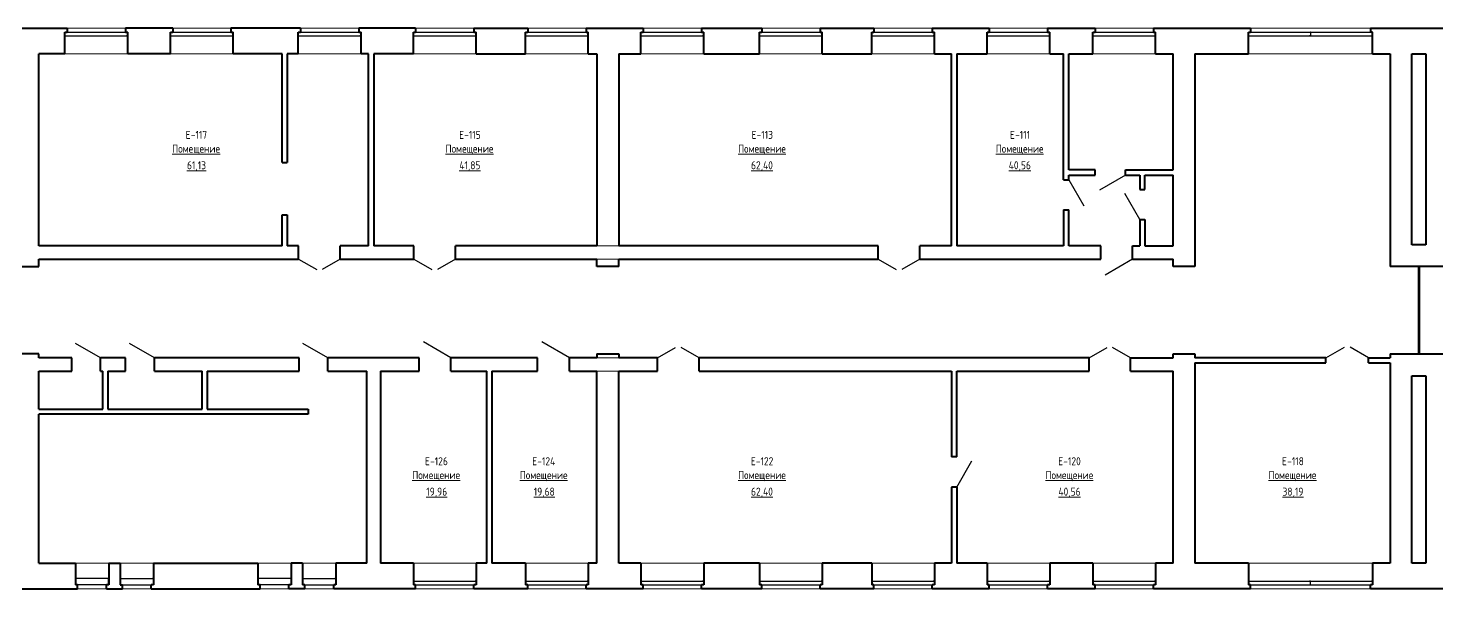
# Model space of a CAD drawing. Header units: millimetres. Extents: x -24 to 373619, y 275 to 149465.
# Drawn here: x 274199 to 318209, y 65095 to 82615 of the extents above; entities that cross this region are included whole.
import ezdxf

# ---------------------------------------------------------------- set-up
doc = ezdxf.new("R2010")
doc.units = ezdxf.units.MM
for name, color, linetype, lineweight in [('Двери', 7, 'Continuous', 18), ('Каркас_Импост', 7, 'Continuous', 30), ('Марки помещений', 7, 'Continuous', 18), ('Окна', 7, 'Continuous', 18), ('Остекление', 7, 'Continuous', 30), ('Панель', 7, 'Continuous', 30), ('Стены', 7, 'Continuous', 18), ('Стены разрез', 7, 'Continuous', 40)]:
    doc.layers.add(name, color=color, linetype=linetype, lineweight=lineweight)
doc.styles.add('GOST Common_1', font='GOST Common.ttf', dxfattribs={"width": 0.9, "height": 250})

# ---------------------------------------------------------------- blocks, each defined once
blk = doc.blocks.new('AC_Дверь_Однопольная_ДеревяннаяВнутренняя_ГОСТ6629-88 - 860х2080h-580184-001_Весь этаж')
at = {"layer": 'Панель'}
blk.add_line((-450, -210), (329, -660), dxfattribs=at)
blk = doc.blocks.new('AC_Дверь_Двупольная_ДеревяннаяВнутренняя_филенчатая_с_верхом - 1260х2080-580178-001_Весь этаж')
at = {"layer": 'Панель'}
for p, q in [((-650, -210), (-87, -535)), ((650, -210), (87, -535))]:
    blk.add_line(p, q, dxfattribs=at)
blk = doc.blocks.new('ИРНИТУ_Дверь_Однопольная_ДеревяннаяВнутренняя_филенчатая - 950х3000_c верхней филенкой_-1363566-001_Весь этаж')
at = {"layer": 'Панель'}
blk.add_line((-495, -210), (362, -705), dxfattribs=at)
blk = doc.blocks.new('ИРНИТУ_Дверь_Однопольная_ДеревяннаяВнутренняя_филенчатая - 950х3000_c верхней филенкой_-1341336-001_Весь этаж')
at = {"layer": 'Панель'}
blk.add_line((-495, 210), (362, 705), dxfattribs=at)
blk = doc.blocks.new('ИРНИТУ_Дверь_Однопольная_ДеревяннаяВнутренняя_филенчатая - 900х2080 без верха-1341272-001_Весь этаж')
at = {"layer": 'Панель'}
blk.add_line((-470, -80), (344, -550), dxfattribs=at)
blk = doc.blocks.new('AC_Дверь_Двупольная_ДеревяннаяВнутренняя_филенчатая - 1300х2250 _без верхней филенки_-1363697-001_Весь этаж')
at = {"layer": 'Панель'}
for p, q in [((-670, -80), (-90, -415)), ((670, -80), (90, -415))]:
    blk.add_line(p, q, dxfattribs=at)
blk = doc.blocks.new('ИРНИТУ_Дверь_Однопольная_ДеревяннаяВнутренняя_филенчатая - 900х2080 без верха-1341261-001_Весь этаж')
at = {"layer": 'Панель'}
blk.add_line((-470, 80), (344, 550), dxfattribs=at)
blk = doc.blocks.new('ИРНИТУ-Окно-ГОСТ23166-99_4_2_Створки - 1920 x 2350-580180-001_Весь этаж')
at = {"layer": 'Каркас_Импост'}
for p, q in [((-1018.1, 280), (941.9, 280)), ((-1018.1, 280), (-1018.1, 160)), ((-1018.1, 280), (-983.1, 280)), ((-1018.1, 160), (941.9, 160)), ((-1018.1, 160), (-983.1, 160)), ((941.9, 280), (906.9, 280)), ((941.9, 160), (906.9, 160)), ((941.9, 280), (941.9, 160))]:
    blk.add_line(p, q, dxfattribs=at)
blk = doc.blocks.new('ИРНИТУ-Окно-ГОСТ23166-99_4_2_Створки - 1920 x 2350-678668-001_Весь этаж')
at = {"layer": 'Каркас_Импост'}
for p, q in [((-1008.1, 280), (931.9, 280)), ((-1008.1, 280), (-1008.1, 160)), ((-1008.1, 280), (-993.1, 280)), ((-1008.1, 160), (931.9, 160)), ((-1008.1, 160), (-973.1, 160)), ((931.9, 280), (896.9, 280)), ((931.9, 160), (896.9, 160)), ((931.9, 280), (931.9, 160))]:
    blk.add_line(p, q, dxfattribs=at)
blk = doc.blocks.new('ИРНИТУ-Окно-ГОСТ23166-99_4_2_Створки - 1920 x 2350-678665-001_Весь этаж')
at = {"layer": 'Каркас_Импост'}
for p, q in [((-1008.1, 280), (931.9, 280)), ((-1008.1, 280), (-1008.1, 160)), ((-1008.1, 280), (-973.1, 280)), ((-1008.1, 160), (931.9, 160)), ((-1008.1, 160), (-973.1, 160)), ((931.9, 160), (896.9, 160)), ((931.9, 280), (916.9, 280)), ((931.9, 280), (931.9, 160))]:
    blk.add_line(p, q, dxfattribs=at)
blk = doc.blocks.new('ИРНИТУ-Окно-ГОСТ23166-99_4_2_Створки - 1920 x 2350-678678-001_Весь этаж')
at = {"layer": 'Каркас_Импост'}
for p, q in [((-1018.1, -160), (941.9, -160)), ((-1018.1, -280), (-1018.1, -160)), ((-1018.1, -160), (-983.1, -160)), ((-1018.1, -280), (941.9, -280)), ((-1018.1, -280), (-983.1, -280)), ((941.9, -160), (906.9, -160)), ((941.9, -280), (906.9, -280)), ((941.9, -280), (941.9, -160))]:
    blk.add_line(p, q, dxfattribs=at)
blk = doc.blocks.new('ИРНИТУ-Окно-ГОСТ23166-99_4_2_Створки - 1920 x 2350-678674-001_Весь этаж')
at = {"layer": 'Каркас_Импост'}
for p, q in [((-1008.1, -160), (931.9, -160)), ((-1008.1, -280), (-1008.1, -160)), ((-1008.1, -160), (-973.1, -160)), ((-1008.1, -280), (931.9, -280)), ((-1008.1, -280), (-993.1, -280)), ((931.9, -160), (896.9, -160)), ((931.9, -280), (896.9, -280)), ((931.9, -280), (931.9, -160))]:
    blk.add_line(p, q, dxfattribs=at)
blk = doc.blocks.new('ИРНИТУ-Окно-ГОСТ23166-99_4_2_Створки - 1920 x 2350-678676-001_Весь этаж')
at = {"layer": 'Каркас_Импост'}
for p, q in [((-1008.1, -160), (931.9, -160)), ((-1008.1, -280), (-1008.1, -160)), ((-1008.1, -160), (-973.1, -160)), ((-1008.1, -280), (931.9, -280)), ((-1008.1, -280), (-973.1, -280)), ((931.9, -160), (896.9, -160)), ((931.9, -280), (916.9, -280)), ((931.9, -280), (931.9, -160))]:
    blk.add_line(p, q, dxfattribs=at)
blk = doc.blocks.new('ИРНИТУ-Окно-ГОСТ23166-99_2_1_Створка - 1000 x 1800-942858-001_Весь этаж')
at = {"layer": 'Каркас_Импост'}
for p, q in [((-1018.1, 280), (21.9, 280)), ((-1018.1, 280), (-1018.1, 80)), ((-1018.1, 280), (-983.1, 280)), ((-1018.1, 80), (21.9, 80)), ((-1018.1, 80), (-983.1, 80)), ((21.9, 280), (-13.1, 280)), ((21.9, 80), (-13.1, 80)), ((21.9, 280), (21.9, 80))]:
    blk.add_line(p, q, dxfattribs=at)
blk = doc.blocks.new('ИРНИТУ-Окно-ГОСТ23166-99_2_1_Створка - 1000 x 1800-942860-001_Весь этаж')
at = {"layer": 'Каркас_Импост'}
for p, q in [((-1018.1, -80), (21.9, -80)), ((-1018.1, -280), (-1018.1, -80)), ((-1018.1, -80), (-983.1, -80)), ((-1018.1, -280), (21.9, -280)), ((-1018.1, -280), (-983.1, -280)), ((21.9, -80), (-13.1, -80)), ((21.9, -280), (-13.1, -280)), ((21.9, -280), (21.9, -80))]:
    blk.add_line(p, q, dxfattribs=at)
blk = doc.blocks.new('Противодымная перегородка Тип2 - Противодымная перегородка Тип2-1281236-001_Весь этаж')
at = {"layer": 'Каркас_Импост'}
for p, q in [((-1264, 25), (-1364, 25)), ((-1364, 25), (-1364, -25)), ((-1264, 10), (-1264, 25)), ((-1154, 25), (-1254, 25)), ((-1254, 25), (-1254, 10)), ((-1154, 10), (-1154, 25)), ((-5, 25), (-105, 25)), ((-105, 25), (-105, 10)), ((-5, -25), (-5, 25)), ((105, 25), (5, 25)), ((5, 25), (5, -25)), ((105, 10), (105, 25)), ((1254, 25), (1154, 25)), ((1154, 25), (1154, 10)), ((1254, 10), (1254, 25)), ((1364, 25), (1264, 25)), ((1264, 25), (1264, 10)), ((1364, -25), (1364, 25)), ((-1364, -25), (-1264, -25)), ((-1264, -25), (-1264, -10)), ((-1254, -10), (-1254, -25)), ((-1254, -25), (-1154, -25)), ((-1154, -25), (-1154, -10)), ((-105, -10), (-105, -25)), ((-105, -25), (-5, -25)), ((5, -25), (105, -25)), ((105, -25), (105, -10)), ((1154, -10), (1154, -25)), ((1154, -25), (1254, -25)), ((1254, -25), (1254, -10)), ((1264, -10), (1264, -25)), ((1264, -25), (1364, -25))]:
    blk.add_line(p, q, dxfattribs=at)
at = {"layer": 'Каркас_Импост', "lineweight": 18}
for p, q in [((-1154, 25), (-105, 25)), ((105, 25), (1154, 25)), ((-105, -25), (-1154, -25)), ((1154, -25), (105, -25))]:
    blk.add_line(p, q, dxfattribs=at)
at = {"layer": 'Остекление', "lineweight": 18}
for p, q in [((-1264, 10), (-50, 10)), ((-1264, 10), (-1264, -10)), ((-50, -10), (-50, 10)), ((50, 10), (1264, 10)), ((50, 10), (50, -10)), ((1264, -10), (1264, 10)), ((-50, -10), (-1264, -10)), ((1264, -10), (50, -10))]:
    blk.add_line(p, q, dxfattribs=at)

msp = doc.modelspace()

# ---------------------------------------------------------------- linework, layer by layer
at = {"layer": 'Стены'}
for p, q in [((275418, 82615), (277238, 82615)), ((278713, 82615), (280533, 82615)), ((282708, 82615), (284528, 82615)), ((286303, 82615), (288123, 82615)), ((289808, 82615), (291628, 82615)), ((293413, 82615), (295233, 82615)), ((297118, 82615), (298938, 82615)), ((300623, 82615), (302443, 82615)), ((304227, 82615), (306047, 82615)), ((307532, 82615), (309352, 82615)), ((312392, 82615), (316132, 82615)), ((277308, 81815), (275348, 81815)), ((280603, 81815), (278643, 81815)), ((284598, 81815), (282638, 81815)), ((288193, 81815), (286233, 81815)), ((291698, 81815), (289738, 81815)), ((295303, 81815), (293343, 81815)), ((299008, 81815), (297048, 81815)), ((302513, 81815), (300553, 81815)), ((306117, 81815), (304157, 81815)), ((309422, 81815), (307462, 81815)), ((316202, 81815), (312322, 81815)), ((292649, 75815), (291969, 75815)), ((291969, 75395), (292649, 75395)), ((292649, 72315), (291969, 72315)), ((291969, 71895), (292649, 71895)), ((275674, 65895), (276714, 65895)), ((277074, 65895), (278114, 65895)), ((281374, 65895), (282414, 65895)), ((282774, 65895), (283814, 65895)), ((286233, 65895), (288193, 65895)), ((289738, 65895), (291698, 65895)), ((293343, 65895), (295303, 65895)), ((297048, 65895), (299008, 65895)), ((300553, 65895), (302513, 65895)), ((304157, 65895), (306117, 65895)), ((307462, 65895), (309422, 65895)), ((312322, 65895), (316202, 65895)), ((276644, 65095), (275744, 65095)), ((278044, 65095), (277144, 65095)), ((282344, 65095), (281444, 65095)), ((283744, 65095), (282844, 65095)), ((288123, 65095), (286303, 65095)), ((291628, 65095), (289808, 65095)), ((295233, 65095), (293413, 65095)), ((298938, 65095), (297118, 65095)), ((302443, 65095), (300623, 65095)), ((306047, 65095), (304227, 65095)), ((309352, 65095), (307532, 65095)), ((316132, 65095), (312392, 65095))]:
    msp.add_line(p, q, dxfattribs=at)
at = {"layer": 'Стены разрез'}
for p, q in [((273529, 82615), (275418, 82615)), ((275348, 82495), (275418, 82495)), ((275348, 81815), (275348, 82495)), ((275418, 82615), (275418, 82495)), ((278713, 82615), (277238, 82615)), ((277238, 82615), (277238, 82495)), ((277238, 82495), (277308, 82495)), ((277308, 81815), (277308, 82495)), ((278643, 82495), (278713, 82495)), ((278643, 81815), (278643, 82495)), ((278713, 82615), (278713, 82495)), ((282708, 82615), (280533, 82615)), ((280533, 82615), (280533, 82495)), ((280533, 82495), (280603, 82495)), ((280603, 81815), (280603, 82495)), ((282638, 82495), (282708, 82495)), ((282638, 81815), (282638, 82495)), ((282708, 82615), (282708, 82495)), ((286303, 82615), (284528, 82615)), ((284528, 82615), (284528, 82495)), ((284528, 82495), (284598, 82495)), ((284598, 81815), (284598, 82495)), ((286233, 82495), (286303, 82495)), ((286233, 81815), (286233, 82495)), ((286303, 82615), (286303, 82495)), ((288123, 82615), (289808, 82615)), ((288123, 82615), (288123, 82495)), ((288123, 82495), (288193, 82495)), ((288193, 81815), (288193, 82495)), ((289738, 82495), (289808, 82495)), ((289738, 81815), (289738, 82495)), ((289808, 82615), (289808, 82495)), ((291628, 82615), (293413, 82615)), ((291628, 82615), (291628, 82495)), ((291628, 82495), (291698, 82495)), ((291698, 81815), (291698, 82495)), ((293343, 82495), (293413, 82495)), ((293343, 81815), (293343, 82495)), ((293413, 82615), (293413, 82495)), ((295233, 82615), (297118, 82615)), ((295233, 82615), (295233, 82495)), ((295233, 82495), (295303, 82495)), ((295303, 81815), (295303, 82495)), ((297048, 82495), (297118, 82495)), ((297048, 81815), (297048, 82495)), ((297118, 82615), (297118, 82495)), ((298938, 82615), (300623, 82615)), ((298938, 82615), (298938, 82495)), ((298938, 82495), (299008, 82495)), ((299008, 81815), (299008, 82495)), ((300553, 82495), (300623, 82495)), ((300553, 81815), (300553, 82495)), ((300623, 82615), (300623, 82495)), ((302443, 82615), (304227, 82615)), ((302443, 82615), (302443, 82495)), ((302443, 82495), (302513, 82495)), ((302513, 81815), (302513, 82495)), ((304157, 82495), (304227, 82495)), ((304157, 81815), (304157, 82495)), ((304227, 82615), (304227, 82495)), ((306047, 82615), (307532, 82615)), ((306047, 82615), (306047, 82495)), ((306047, 82495), (306117, 82495)), ((306117, 81815), (306117, 82495)), ((307462, 82495), (307532, 82495)), ((307462, 81815), (307462, 82495)), ((307532, 82615), (307532, 82495)), ((309352, 82615), (312392, 82615)), ((309352, 82615), (309352, 82495)), ((309352, 82495), (309422, 82495)), ((309422, 81815), (309422, 82495)), ((312322, 82495), (312392, 82495)), ((312322, 81815), (312322, 82495)), ((312392, 82615), (312392, 82495)), ((316132, 82615), (319137, 82615)), ((316132, 82615), (316132, 82495)), ((316202, 82495), (316132, 82495)), ((316202, 81815), (316202, 82495)), ((274529, 75815), (274529, 81815)), ((275348, 81815), (274529, 81815)), ((278643, 81815), (277308, 81815)), ((282131, 81815), (280603, 81815)), ((282131, 78415), (282131, 81815)), ((282638, 81815), (282291, 81815)), ((282291, 81815), (282291, 78415)), ((284833, 81815), (284598, 81815)), ((284833, 75815), (284833, 81815)), ((286233, 81815), (284993, 81815)), ((284993, 81815), (284993, 75815)), ((288193, 81815), (289738, 81815)), ((291698, 81815), (291969, 81815)), ((291969, 81815), (291969, 75815)), ((292649, 81815), (293343, 81815)), ((292649, 81815), (292649, 75815)), ((295303, 81815), (297048, 81815)), ((299008, 81815), (300553, 81815)), ((302513, 81815), (303049, 81815)), ((303049, 75815), (303049, 81815)), ((303209, 81815), (304157, 81815)), ((303209, 81815), (303209, 75815)), ((306117, 81815), (306549, 81815)), ((306549, 77875), (306549, 81815)), ((306709, 81815), (307462, 81815)), ((306709, 78185), (306709, 81815)), ((309422, 81815), (309969, 81815)), ((309969, 78185), (309969, 81815)), ((310649, 81815), (312322, 81815)), ((310649, 81815), (310649, 75164)), ((316202, 81815), (316749, 81815)), ((316749, 81815), (316749, 75164)), ((317429, 81815), (317869, 81815)), ((317429, 75844), (317429, 81815)), ((317869, 81815), (317869, 75844)), ((282131, 78415), (282291, 78415)), ((307539, 78185), (306709, 78185)), ((306709, 77875), (306709, 78025)), ((306709, 78025), (307539, 78025)), ((307539, 78025), (307539, 78185)), ((308479, 78185), (309969, 78185)), ((308479, 78025), (308479, 78185)), ((308479, 78025), (308929, 78025)), ((308929, 78025), (308929, 77575)), ((309089, 78025), (309969, 78025)), ((309089, 77575), (309089, 78025)), ((309969, 75815), (309969, 78025)), ((306549, 77875), (306709, 77875)), ((308929, 77575), (309089, 77575)), ((282131, 75815), (282131, 76784)), ((282131, 76784), (282291, 76784)), ((282291, 76784), (282291, 75815)), ((306549, 76935), (306549, 75815)), ((306549, 76935), (306709, 76935)), ((306709, 75815), (306709, 76935)), ((308929, 76635), (308929, 75815)), ((308929, 76635), (309089, 76635)), ((309089, 76635), (309089, 75815)), ((282131, 75815), (274529, 75815)), ((282649, 75815), (282291, 75815)), ((282649, 75395), (282649, 75815)), ((284833, 75815), (283949, 75815)), ((283949, 75395), (283949, 75815)), ((286249, 75815), (284993, 75815)), ((286249, 75395), (286249, 75815)), ((291969, 75815), (287549, 75815)), ((287549, 75395), (287549, 75815)), ((300759, 75815), (292649, 75815)), ((300759, 75395), (300759, 75815)), ((303049, 75815), (302059, 75815)), ((302059, 75395), (302059, 75815)), ((306549, 75815), (303209, 75815)), ((307714, 75815), (306709, 75815)), ((307714, 75395), (307714, 75815)), ((308704, 75815), (308929, 75815)), ((308704, 75395), (308704, 75815)), ((309089, 75815), (309969, 75815)), ((317869, 75844), (317429, 75844)), ((274529, 75164), (274529, 75395)), ((274529, 75395), (282649, 75395)), ((283949, 75395), (286249, 75395)), ((287549, 75395), (291969, 75395)), ((291969, 75164), (291969, 75395)), ((292649, 75395), (300759, 75395)), ((292649, 75164), (292649, 75395)), ((302059, 75395), (307714, 75395)), ((308704, 75395), (309969, 75395)), ((309969, 75164), (309969, 75395)), ((272709, 75164), (274529, 75164)), ((292649, 75164), (291969, 75164)), ((310649, 75164), (309969, 75164)), ((318549, 75164), (316749, 75164)), ((274529, 72436), (272729, 72436)), ((274529, 72315), (274529, 72436)), ((275561, 72315), (274529, 72315)), ((275561, 71895), (275561, 72315)), ((277241, 72315), (276461, 72315)), ((276461, 71895), (276461, 72315)), ((277241, 71895), (277241, 72315)), ((282661, 72315), (278141, 72315)), ((278141, 71895), (278141, 72315)), ((282661, 71895), (282661, 72315)), ((286416, 72315), (283561, 72315)), ((283561, 71895), (283561, 72315)), ((286416, 71895), (286416, 72315)), ((290116, 72315), (287406, 72315)), ((287406, 71895), (287406, 72315)), ((290116, 71895), (290116, 72315)), ((291969, 72315), (291106, 72315)), ((291106, 71895), (291106, 72315)), ((291969, 72436), (291969, 72315)), ((291969, 72436), (292649, 72436)), ((292649, 72436), (292649, 72315)), ((293861, 72315), (292649, 72315)), ((293861, 71895), (293861, 72315)), ((307343, 72315), (295161, 72315)), ((295161, 71895), (295161, 72315)), ((307343, 71895), (307343, 72315)), ((308643, 72315), (309969, 72315)), ((308643, 71895), (308643, 72315)), ((309969, 72315), (309969, 72436)), ((309969, 72436), (310649, 72436)), ((310649, 72436), (310649, 72315)), ((314739, 72315), (310649, 72315)), ((314739, 72155), (314739, 72315)), ((316079, 72315), (316749, 72315)), ((316079, 72155), (316079, 72315)), ((316749, 72436), (318549, 72436)), ((316749, 72436), (316749, 72315)), ((274529, 70714), (274529, 71895)), ((274529, 71895), (275561, 71895)), ((276461, 71895), (276531, 71895)), ((276531, 70714), (276531, 71895)), ((276691, 71895), (277241, 71895)), ((276691, 71895), (276691, 70714)), ((278141, 71895), (279631, 71895)), ((279631, 70714), (279631, 71895)), ((279791, 71895), (282661, 71895)), ((279791, 71895), (279791, 70714)), ((283561, 71895), (284781, 71895)), ((284781, 65895), (284781, 71895)), ((285201, 71895), (286416, 71895)), ((285201, 71895), (285201, 65895)), ((287406, 71895), (288529, 71895)), ((288529, 65895), (288529, 71895)), ((288689, 71895), (290116, 71895)), ((288689, 71895), (288689, 65895)), ((291106, 71895), (291969, 71895)), ((291969, 65895), (291969, 71895)), ((292649, 71895), (293861, 71895)), ((292649, 65895), (292649, 71895)), ((295161, 71895), (303049, 71895)), ((303049, 71895), (303049, 69216)), ((303209, 71895), (307343, 71895)), ((303209, 69216), (303209, 71895)), ((308643, 71895), (309969, 71895)), ((309969, 65895), (309969, 71895)), ((310649, 72155), (310649, 65895)), ((310649, 72155), (314739, 72155)), ((316079, 72155), (316749, 72155)), ((316749, 72155), (316749, 65895)), ((317429, 65895), (317429, 71756)), ((317429, 71756), (317869, 71756)), ((317869, 71756), (317869, 65895)), ((274529, 70714), (276531, 70714)), ((274529, 65895), (274529, 70554)), ((282951, 70554), (274529, 70554)), ((276691, 70714), (279631, 70714)), ((279791, 70714), (282951, 70714)), ((282951, 70714), (282951, 70554)), ((303209, 69216), (303049, 69216)), ((303049, 68276), (303049, 65895)), ((303209, 68276), (303049, 68276)), ((303209, 68276), (303209, 65895)), ((274529, 65895), (275674, 65895)), ((275674, 65895), (275674, 65215)), ((276714, 65895), (277074, 65895)), ((276714, 65895), (276714, 65215)), ((277074, 65895), (277074, 65215)), ((278114, 65895), (281374, 65895)), ((278114, 65895), (278114, 65215)), ((281374, 65895), (281374, 65215)), ((282774, 65895), (282414, 65895)), ((282414, 65895), (282414, 65215)), ((282774, 65895), (282774, 65215)), ((284781, 65895), (283814, 65895)), ((283814, 65895), (283814, 65215)), ((286233, 65895), (285201, 65895)), ((286233, 65895), (286233, 65215)), ((288529, 65895), (288193, 65895)), ((288193, 65895), (288193, 65215)), ((289738, 65895), (288689, 65895)), ((289738, 65895), (289738, 65215)), ((291969, 65895), (291698, 65895)), ((291698, 65895), (291698, 65215)), ((293343, 65895), (292649, 65895)), ((293343, 65895), (293343, 65215)), ((297048, 65895), (295303, 65895)), ((295303, 65895), (295303, 65215)), ((297048, 65895), (297048, 65215)), ((300553, 65895), (299008, 65895)), ((299008, 65895), (299008, 65215)), ((300553, 65895), (300553, 65215)), ((303049, 65895), (302513, 65895)), ((302513, 65895), (302513, 65215)), ((304157, 65895), (303209, 65895)), ((304157, 65895), (304157, 65215)), ((307462, 65895), (306117, 65895)), ((306117, 65895), (306117, 65215)), ((307462, 65895), (307462, 65215)), ((309969, 65895), (309422, 65895)), ((309422, 65895), (309422, 65215)), ((312322, 65895), (310649, 65895)), ((312322, 65895), (312322, 65215)), ((316749, 65895), (316202, 65895)), ((316202, 65895), (316202, 65215)), ((317869, 65895), (317429, 65895)), ((275744, 65215), (275674, 65215)), ((275744, 65095), (275744, 65215)), ((276714, 65215), (276644, 65215)), ((276644, 65095), (276644, 65215)), ((277074, 65215), (277144, 65215)), ((277144, 65095), (277144, 65215)), ((278114, 65215), (278044, 65215)), ((278044, 65095), (278044, 65215)), ((281444, 65215), (281374, 65215)), ((281444, 65095), (281444, 65215)), ((282414, 65215), (282344, 65215)), ((282344, 65095), (282344, 65215)), ((282844, 65215), (282774, 65215)), ((282844, 65095), (282844, 65215)), ((283814, 65215), (283744, 65215)), ((283744, 65095), (283744, 65215)), ((286303, 65215), (286233, 65215)), ((286303, 65095), (286303, 65215)), ((288193, 65215), (288123, 65215)), ((288123, 65095), (288123, 65215)), ((289808, 65215), (289738, 65215)), ((289808, 65095), (289808, 65215)), ((291698, 65215), (291628, 65215)), ((291628, 65095), (291628, 65215)), ((293413, 65215), (293343, 65215)), ((293413, 65095), (293413, 65215)), ((295303, 65215), (295233, 65215)), ((295233, 65095), (295233, 65215)), ((297118, 65215), (297048, 65215)), ((297118, 65095), (297118, 65215)), ((299008, 65215), (298938, 65215)), ((298938, 65095), (298938, 65215)), ((300623, 65215), (300553, 65215)), ((300623, 65095), (300623, 65215)), ((302513, 65215), (302443, 65215)), ((302443, 65095), (302443, 65215)), ((304227, 65215), (304157, 65215)), ((304227, 65095), (304227, 65215)), ((306117, 65215), (306047, 65215)), ((306047, 65095), (306047, 65215)), ((307532, 65215), (307462, 65215)), ((307532, 65095), (307532, 65215)), ((309422, 65215), (309352, 65215)), ((309352, 65095), (309352, 65215)), ((312392, 65215), (312322, 65215)), ((312392, 65095), (312392, 65215)), ((316202, 65215), (316132, 65215)), ((316132, 65095), (316132, 65215)), ((273639, 65095), (275744, 65095)), ((276644, 65095), (277144, 65095)), ((278044, 65095), (281444, 65095)), ((282844, 65095), (282344, 65095)), ((286303, 65095), (283744, 65095)), ((289808, 65095), (288123, 65095)), ((293413, 65095), (291628, 65095)), ((297118, 65095), (295233, 65095)), ((300623, 65095), (298938, 65095)), ((304227, 65095), (302443, 65095)), ((307532, 65095), (306047, 65095)), ((312392, 65095), (309352, 65095)), ((319137, 65095), (316132, 65095))]:
    msp.add_line(p, q, dxfattribs=at)

# ---------------------------------------------------------------- block references
at = {"layer": 'Двери'}
for name, p, rotation in [('ИРНИТУ_Дверь_Однопольная_ДеревяннаяВнутренняя_филенчатая - 900х2080 без верха-1341261-001_Весь этаж', (308009, 78105), 180), ('ИРНИТУ_Дверь_Однопольная_ДеревяннаяВнутренняя_филенчатая - 900х2080 без верха-1341261-001_Весь этаж', (306629, 77405), 270), ('ИРНИТУ_Дверь_Однопольная_ДеревяннаяВнутренняя_филенчатая - 900х2080 без верха-1341261-001_Весь этаж', (309009, 77105), 90), ('ИРНИТУ_Дверь_Однопольная_ДеревяннаяВнутренняя_филенчатая - 950х3000_c верхней филенкой_-1341336-001_Весь этаж', (308209, 75605), 180), ('Противодымная перегородка Тип2 - Противодымная перегородка Тип2-1281236-001_Весь этаж', (317649, 73800), 270), ('AC_Дверь_Однопольная_ДеревяннаяВнутренняя_ГОСТ6629-88 - 860х2080h-580184-001_Весь этаж', (276011, 72105), 180), ('AC_Дверь_Однопольная_ДеревяннаяВнутренняя_ГОСТ6629-88 - 860х2080h-580184-001_Весь этаж', (277691, 72105), 180), ('AC_Дверь_Однопольная_ДеревяннаяВнутренняя_ГОСТ6629-88 - 860х2080h-580184-001_Весь этаж', (283111, 72105), 180), ('ИРНИТУ_Дверь_Однопольная_ДеревяннаяВнутренняя_филенчатая - 950х3000_c верхней филенкой_-1363566-001_Весь этаж', (286911, 72105), 180), ('ИРНИТУ_Дверь_Однопольная_ДеревяннаяВнутренняя_филенчатая - 950х3000_c верхней филенкой_-1363566-001_Весь этаж', (290611, 72105), 180), ('AC_Дверь_Двупольная_ДеревяннаяВнутренняя_филенчатая_с_верхом - 1260х2080-580178-001_Весь этаж', (294511, 72105), 180), ('AC_Дверь_Двупольная_ДеревяннаяВнутренняя_филенчатая_с_верхом - 1260х2080-580178-001_Весь этаж', (307993, 72105), 180), ('AC_Дверь_Двупольная_ДеревяннаяВнутренняя_филенчатая - 1300х2250 _без верхней филенки_-1363697-001_Весь этаж', (315409, 72235), 180), ('ИРНИТУ_Дверь_Однопольная_ДеревяннаяВнутренняя_филенчатая - 900х2080 без верха-1341272-001_Весь этаж', (303129, 68746), 90.00000000000007)]:
    msp.add_blockref(name, p, dxfattribs=dict(at, rotation=rotation))
for p in [(283299, 75605), (286899, 75605), (301409, 75605)]:
    msp.add_blockref('AC_Дверь_Двупольная_ДеревяннаяВнутренняя_филенчатая_с_верхом - 1260х2080-580178-001_Весь этаж', p, dxfattribs=at)
at = {"layer": 'Окна'}
for name, p in [('ИРНИТУ-Окно-ГОСТ23166-99_4_2_Створки - 1920 x 2350-580180-001_Весь этаж', (276366, 82215)), ('ИРНИТУ-Окно-ГОСТ23166-99_4_2_Створки - 1920 x 2350-580180-001_Весь этаж', (279661, 82215)), ('ИРНИТУ-Окно-ГОСТ23166-99_4_2_Створки - 1920 x 2350-580180-001_Весь этаж', (283656, 82215)), ('ИРНИТУ-Окно-ГОСТ23166-99_4_2_Створки - 1920 x 2350-580180-001_Весь этаж', (287252, 82215)), ('ИРНИТУ-Окно-ГОСТ23166-99_4_2_Створки - 1920 x 2350-580180-001_Весь этаж', (290756, 82215)), ('ИРНИТУ-Окно-ГОСТ23166-99_4_2_Створки - 1920 x 2350-580180-001_Весь этаж', (294361, 82215)), ('ИРНИТУ-Окно-ГОСТ23166-99_4_2_Створки - 1920 x 2350-580180-001_Весь этаж', (298066, 82215)), ('ИРНИТУ-Окно-ГОСТ23166-99_4_2_Створки - 1920 x 2350-580180-001_Весь этаж', (301571, 82215)), ('ИРНИТУ-Окно-ГОСТ23166-99_4_2_Створки - 1920 x 2350-580180-001_Весь этаж', (305176, 82215)), ('ИРНИТУ-Окно-ГОСТ23166-99_4_2_Створки - 1920 x 2350-580180-001_Весь этаж', (308480, 82215)), ('ИРНИТУ-Окно-ГОСТ23166-99_4_2_Створки - 1920 x 2350-678665-001_Весь этаж', (313330, 82215)), ('ИРНИТУ-Окно-ГОСТ23166-99_4_2_Створки - 1920 x 2350-678668-001_Весь этаж', (315270, 82215)), ('ИРНИТУ-Окно-ГОСТ23166-99_2_1_Створка - 1000 x 1800-942860-001_Весь этаж', (278092, 65495)), ('ИРНИТУ-Окно-ГОСТ23166-99_2_1_Створка - 1000 x 1800-942860-001_Весь этаж', (283792, 65495)), ('ИРНИТУ-Окно-ГОСТ23166-99_4_2_Створки - 1920 x 2350-678678-001_Весь этаж', (287252, 65495)), ('ИРНИТУ-Окно-ГОСТ23166-99_4_2_Створки - 1920 x 2350-678678-001_Весь этаж', (290756, 65495)), ('ИРНИТУ-Окно-ГОСТ23166-99_4_2_Створки - 1920 x 2350-678678-001_Весь этаж', (294361, 65495)), ('ИРНИТУ-Окно-ГОСТ23166-99_4_2_Створки - 1920 x 2350-678678-001_Весь этаж', (298066, 65495)), ('ИРНИТУ-Окно-ГОСТ23166-99_4_2_Створки - 1920 x 2350-678678-001_Весь этаж', (301571, 65495)), ('ИРНИТУ-Окно-ГОСТ23166-99_4_2_Створки - 1920 x 2350-678678-001_Весь этаж', (305176, 65495)), ('ИРНИТУ-Окно-ГОСТ23166-99_4_2_Створки - 1920 x 2350-678678-001_Весь этаж', (308480, 65495)), ('ИРНИТУ-Окно-ГОСТ23166-99_4_2_Створки - 1920 x 2350-678676-001_Весь этаж', (313330, 65495)), ('ИРНИТУ-Окно-ГОСТ23166-99_4_2_Створки - 1920 x 2350-678674-001_Весь этаж', (315270, 65495))]:
    msp.add_blockref(name, p, dxfattribs=at)
at = {"layer": 'Окна', "rotation": 180}
for p in [(275695, 65495), (281395, 65495)]:
    msp.add_blockref('ИРНИТУ-Окно-ГОСТ23166-99_2_1_Створка - 1000 x 1800-942858-001_Весь этаж', p, dxfattribs=at)

# ---------------------------------------------------------------- texts
at = {"layer": 'Марки помещений', "lineweight": 9, "char_height": 250, "attachment_point": 1, "style": 'GOST Common_1'}
for s, insert, width in [('\\fGOST Common|b0|i0|c204|p34|;\\W.9;Е', (279118, 79406), 194.81), ('-117', (279279, 79406), 663.8), ('\\fGOST Common|b0|i0|c204|p34|;\\W.9;Е', (287660, 79406), 194.81), ('-115', (287821, 79406), 663.8), ('\\fGOST Common|b0|i0|c204|p34|;\\W.9;Е', (296797, 79406), 194.81), ('-113', (296957, 79406), 663.8), ('\\fGOST Common|b0|i0|c204|p34|;\\W.9;Е', (304870, 79406), 194.81), ('-111', (305031, 79406), 606.08), ('\\LПомещение', (278698, 78975), 1875.95), ('\\LПомещение', (287240, 78975), 1875.95), ('\\LПомещение', (296377, 78975), 1875.95), ('\\LПомещение', (304427, 78975), 1875.95), ('\\L61,13', (279160, 78456), 757.59), ('\\L41,85', (287669, 78456), 836.96), ('\\L62,40', (296782, 78456), 894.68), ('\\L40,56', (304832, 78456), 894.68), ('\\fGOST Common|b0|i0|c204|p34|;\\W.9;Е', (286595, 69207), 194.81), ('-126', (286755, 69207), 721.52), ('\\fGOST Common|b0|i0|c204|p34|;\\W.9;Е', (289943, 69207), 194.81), ('-124', (290104, 69207), 743.16), ('\\fGOST Common|b0|i0|c204|p34|;\\W.9;Е', (296773, 69207), 194.81), ('-122', (296933, 69207), 721.52), ('\\fGOST Common|b0|i0|c204|p34|;\\W.9;Е', (306377, 69207), 194.81), ('-120', (306538, 69207), 721.52), ('\\fGOST Common|b0|i0|c204|p34|;\\W.9;Е', (313370, 69207), 194.81), ('-118', (313531, 69207), 663.8), ('\\LПомещение', (286199, 68776), 1875.95), ('\\LПомещение', (289556, 68776), 1875.95), ('\\LПомещение', (296377, 68776), 1875.95), ('\\LПомещение', (305981, 68776), 1875.95), ('\\LПомещение', (312951, 68776), 1875.95), ('\\L19,96', (286637, 68257), 815.32), ('\\L19,68', (289994, 68257), 815.32), ('\\L62,40', (296782, 68257), 894.68), ('\\L40,56', (306386, 68257), 894.68), ('\\L38,19', (313388, 68257), 815.32)]:
    msp.add_mtext(s, dxfattribs=dict(at, insert=insert, width=width))

doc.saveas('drawing.dxf')
